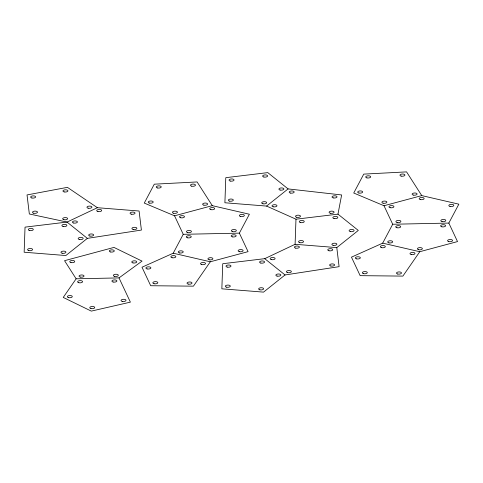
<?xml version="1.0" encoding="UTF-8"?>
<svg xmlns="http://www.w3.org/2000/svg" width="483" height="483" viewBox="0 0 483 483"><rect width="100%" height="100%" fill="white"/><g stroke="black" fill="none" stroke-linecap="round" stroke-linejoin="round"><path stroke-width="0.72" d="M295.095 244.295L295.982 219.197L266.586 206.078L224.897 202.769L225.784 177.672L267.769 172.618L288.097 188.913L341.638 194.957L337.973 214.144L358.301 230.433L336.79 247.604L295.095 244.295L264.72 258.665L222.735 263.718L221.848 288.816L263.537 292.124L285.048 274.96L339.102 266.664L336.79 247.604M173.216 253.213L183.232 234.309L174.544 215.798L144.272 203.077L154.294 184.18L197.106 181.946L212.297 205.661L249.385 214.235L239.369 233.138L248.063 251.649L210.31 261.78L173.216 253.213L142.002 267.214L150.696 285.725L193.417 286.165L210.31 261.78M382.681 243.148L392.697 224.245L384.003 205.734L353.737 193.019L363.753 174.115L406.571 171.888L421.762 195.603L458.85 204.17L448.834 223.074L457.522 241.585L419.769 251.715L382.681 243.148L351.467 257.149L360.161 275.66L402.882 276.101L419.769 251.715M76.139 278.8L63.237 297.425L91.311 311.112L130.392 302.141L119.011 277.906L76.139 278.8L64.541 260.687L113.97 247.417L142.044 261.11L119.011 277.906M87.357 238.367L65.845 255.537L24.15 252.229L25.038 227.131L67.028 222.071L97.397 207.708L139.092 211.017L141.404 230.071L87.357 238.367L67.028 222.071L29.342 213.993L27.03 194.933L67.403 187.35L97.397 207.708M266.586 206.078L288.097 188.913M174.544 215.798L212.297 205.661M384.003 205.734L421.762 195.603M295.982 219.197L337.973 214.144M392.697 224.245L448.834 223.074M183.232 234.309L239.369 233.138M264.72 258.665L285.048 274.96M273.197 206.784A2.493 1.111 -2 0 0 276.97 205.746A2.493 1.111 -2 0 0 273.269 204.858A2.493 1.111 -2 0 0 273.197 206.784M290.41 193.055A2.493 1.111 -2 0 0 294.183 192.011A2.493 1.111 -2 0 0 290.476 191.123A2.493 1.111 -2 0 0 290.41 193.055M333.24 197.891A2.493 1.111 -2 0 0 337.013 196.847A2.493 1.111 -2 0 0 333.312 195.959A2.493 1.111 -2 0 0 333.24 197.891M330.306 213.238A2.493 1.111 -2 0 0 334.085 212.194A2.493 1.111 -2 0 0 330.378 211.306A2.493 1.111 -2 0 0 330.306 213.238M296.719 217.284A2.493 1.111 -2 0 0 300.492 216.239A2.493 1.111 -2 0 0 296.785 215.352A2.493 1.111 -2 0 0 296.719 217.284M229.558 201.133A2.493 1.111 -2 0 0 233.331 200.089A2.493 1.111 -2 0 0 229.63 199.201A2.493 1.111 -2 0 0 229.558 201.133M230.27 181.053A2.493 1.111 -2 0 0 234.044 180.008A2.493 1.111 -2 0 0 230.337 179.121A2.493 1.111 -2 0 0 230.27 181.053M263.863 177.007A2.493 1.111 -2 0 0 267.636 175.963A2.493 1.111 -2 0 0 263.929 175.075A2.493 1.111 -2 0 0 263.863 177.007M280.122 190.042A2.493 1.111 -2 0 0 283.895 188.998A2.493 1.111 -2 0 0 280.194 188.11A2.493 1.111 -2 0 0 280.122 190.042M262.915 203.778A2.493 1.111 -2 0 0 266.688 202.733A2.493 1.111 -2 0 0 262.981 201.846A2.493 1.111 -2 0 0 262.915 203.778M277.073 276.089A2.493 1.111 -2 0 0 280.852 275.044A2.493 1.111 -2 0 0 277.145 274.157A2.493 1.111 -2 0 0 277.073 276.089M259.866 289.824A2.493 1.111 -2 0 0 263.64 288.78A2.493 1.111 -2 0 0 259.932 287.892A2.493 1.111 -2 0 0 259.866 289.824M226.509 287.174A2.493 1.111 -2 0 0 230.288 286.129A2.493 1.111 -2 0 0 226.581 285.248A2.493 1.111 -2 0 0 226.509 287.174M227.221 267.099A2.493 1.111 -2 0 0 230.995 266.055A2.493 1.111 -2 0 0 227.294 265.167A2.493 1.111 -2 0 0 227.221 267.099M260.814 263.054A2.493 1.111 -2 0 0 264.587 262.009A2.493 1.111 -2 0 0 260.88 261.122A2.493 1.111 -2 0 0 260.814 263.054M300.474 222.578A2.493 1.111 -2 0 0 304.248 221.534A2.493 1.111 -2 0 0 300.541 220.646A2.493 1.111 -2 0 0 300.474 222.578M334.061 218.533A2.493 1.111 -2 0 0 337.834 217.489A2.493 1.111 -2 0 0 334.133 216.601A2.493 1.111 -2 0 0 334.061 218.533M350.326 231.568A2.493 1.111 -2 0 0 354.099 230.524A2.493 1.111 -2 0 0 350.392 229.636A2.493 1.111 -2 0 0 350.326 231.568M333.113 245.304A2.493 1.111 -2 0 0 336.886 244.259A2.493 1.111 -2 0 0 333.185 243.372A2.493 1.111 -2 0 0 333.113 245.304M299.762 242.653A2.493 1.111 -2 0 0 303.535 241.609A2.493 1.111 -2 0 0 299.828 240.721A2.493 1.111 -2 0 0 299.762 242.653M295.626 248.117A2.493 1.111 -2 0 0 299.4 247.073A2.493 1.111 -2 0 0 295.693 246.185A2.493 1.111 -2 0 0 295.626 248.117M328.977 250.762A2.493 1.111 -2 0 0 332.751 249.717A2.493 1.111 -2 0 0 329.05 248.83A2.493 1.111 -2 0 0 328.977 250.762M330.831 266.006A2.493 1.111 -2 0 0 334.604 264.968A2.493 1.111 -2 0 0 330.897 264.08A2.493 1.111 -2 0 0 330.831 266.006M287.59 272.641A2.493 1.111 -2 0 0 291.364 271.603A2.493 1.111 -2 0 0 287.657 270.715A2.493 1.111 -2 0 0 287.59 272.641M271.325 259.606A2.493 1.111 -2 0 0 275.105 258.568A2.493 1.111 -2 0 0 271.398 257.68A2.493 1.111 -2 0 0 271.325 259.606M397.702 274.024A2.493 1.111 -2 0 0 401.476 272.98A2.493 1.111 -2 0 0 397.769 272.092A2.493 1.111 -2 0 0 397.702 274.024M363.524 273.668A2.493 1.111 -2 0 0 367.297 272.629A2.493 1.111 -2 0 0 363.59 271.742A2.493 1.111 -2 0 0 363.524 273.668M356.569 258.864A2.493 1.111 -2 0 0 360.342 257.819A2.493 1.111 -2 0 0 356.635 256.932A2.493 1.111 -2 0 0 356.569 258.864M381.54 247.658A2.493 1.111 -2 0 0 385.313 246.614A2.493 1.111 -2 0 0 381.606 245.726A2.493 1.111 -2 0 0 381.54 247.658M411.214 254.517A2.493 1.111 -2 0 0 414.988 253.472A2.493 1.111 -2 0 0 411.281 252.585A2.493 1.111 -2 0 0 411.214 254.517M397.123 222.5A2.493 1.111 -2 0 0 400.896 221.456A2.493 1.111 -2 0 0 397.189 220.568A2.493 1.111 -2 0 0 397.123 222.5M390.167 207.69A2.493 1.111 -2 0 0 393.941 206.652A2.493 1.111 -2 0 0 390.24 205.764A2.493 1.111 -2 0 0 390.167 207.69M420.373 199.582A2.493 1.111 -2 0 0 424.146 198.543A2.493 1.111 -2 0 0 420.439 197.656A2.493 1.111 -2 0 0 420.373 199.582M450.047 206.44A2.493 1.111 -2 0 0 453.821 205.396A2.493 1.111 -2 0 0 450.114 204.508A2.493 1.111 -2 0 0 450.047 206.44M442.03 221.564A2.493 1.111 -2 0 0 445.803 220.52A2.493 1.111 -2 0 0 442.096 219.632A2.493 1.111 -2 0 0 442.03 221.564M358.899 193.019A2.493 1.111 -2 0 0 362.679 191.974A2.493 1.111 -2 0 0 358.972 191.087A2.493 1.111 -2 0 0 358.899 193.019M366.917 177.895A2.493 1.111 -2 0 0 370.69 176.856A2.493 1.111 -2 0 0 366.983 175.969A2.493 1.111 -2 0 0 366.917 177.895M401.168 176.114A2.493 1.111 -2 0 0 404.941 175.069A2.493 1.111 -2 0 0 401.24 174.182A2.493 1.111 -2 0 0 401.168 176.114M413.321 195.084A2.493 1.111 -2 0 0 417.095 194.039A2.493 1.111 -2 0 0 413.388 193.158A2.493 1.111 -2 0 0 413.321 195.084M383.116 203.192A2.493 1.111 -2 0 0 386.889 202.148A2.493 1.111 -2 0 0 383.182 201.26A2.493 1.111 -2 0 0 383.116 203.192M448.798 241.609A2.493 1.111 -2 0 0 452.571 240.564A2.493 1.111 -2 0 0 448.87 239.677A2.493 1.111 -2 0 0 448.798 241.609M418.598 249.717A2.493 1.111 -2 0 0 422.371 248.673A2.493 1.111 -2 0 0 418.664 247.785A2.493 1.111 -2 0 0 418.598 249.717M388.924 242.858A2.493 1.111 -2 0 0 392.697 241.814A2.493 1.111 -2 0 0 388.99 240.926A2.493 1.111 -2 0 0 388.924 242.858M396.935 227.741A2.493 1.111 -2 0 0 400.709 226.696A2.493 1.111 -2 0 0 397.008 225.809A2.493 1.111 -2 0 0 396.935 227.741M441.842 226.799A2.493 1.111 -2 0 0 445.622 225.754A2.493 1.111 -2 0 0 441.915 224.867A2.493 1.111 -2 0 0 441.842 226.799M110.522 251.963A2.493 1.111 -2 0 0 114.296 250.919A2.493 1.111 -2 0 0 110.589 250.031A2.493 1.111 -2 0 0 110.522 251.963M132.982 262.915A2.493 1.111 -2 0 0 136.755 261.871A2.493 1.111 -2 0 0 133.054 260.983A2.493 1.111 -2 0 0 132.982 262.915M114.556 276.354A2.493 1.111 -2 0 0 118.329 275.31A2.493 1.111 -2 0 0 114.622 274.422A2.493 1.111 -2 0 0 114.556 276.354M80.256 277.067A2.493 1.111 -2 0 0 84.03 276.028A2.493 1.111 -2 0 0 80.323 275.141A2.493 1.111 -2 0 0 80.256 277.067M70.977 262.577A2.493 1.111 -2 0 0 74.75 261.532A2.493 1.111 -2 0 0 71.043 260.651A2.493 1.111 -2 0 0 70.977 262.577M122.235 301.398A2.493 1.111 -2 0 0 126.009 300.354A2.493 1.111 -2 0 0 122.308 299.472A2.493 1.111 -2 0 0 122.235 301.398M90.973 308.577A2.493 1.111 -2 0 0 94.746 307.538A2.493 1.111 -2 0 0 91.039 306.651A2.493 1.111 -2 0 0 90.973 308.577M68.514 297.625A2.493 1.111 -2 0 0 72.287 296.586A2.493 1.111 -2 0 0 68.58 295.699A2.493 1.111 -2 0 0 68.514 297.625M78.832 282.73A2.493 1.111 -2 0 0 82.605 281.686A2.493 1.111 -2 0 0 78.898 280.798A2.493 1.111 -2 0 0 78.832 282.73M113.131 282.012A2.493 1.111 -2 0 0 116.904 280.967A2.493 1.111 -2 0 0 113.197 280.08A2.493 1.111 -2 0 0 113.131 282.012M149.44 203.083A2.493 1.111 -2 0 0 153.214 202.039A2.493 1.111 -2 0 0 149.507 201.151A2.493 1.111 -2 0 0 149.44 203.083M157.452 187.959A2.493 1.111 -2 0 0 161.225 186.915A2.493 1.111 -2 0 0 157.524 186.027A2.493 1.111 -2 0 0 157.452 187.959M191.709 186.178A2.493 1.111 -2 0 0 195.482 185.134A2.493 1.111 -2 0 0 191.775 184.246A2.493 1.111 -2 0 0 191.709 186.178M203.856 205.148A2.493 1.111 -2 0 0 207.63 204.104A2.493 1.111 -2 0 0 203.923 203.216A2.493 1.111 -2 0 0 203.856 205.148M173.651 213.257A2.493 1.111 -2 0 0 177.43 212.212A2.493 1.111 -2 0 0 173.723 211.325A2.493 1.111 -2 0 0 173.651 213.257M187.476 237.799A2.493 1.111 -2 0 0 191.25 236.761A2.493 1.111 -2 0 0 187.543 235.873A2.493 1.111 -2 0 0 187.476 237.799M232.383 236.863A2.493 1.111 -2 0 0 236.157 235.819A2.493 1.111 -2 0 0 232.45 234.931A2.493 1.111 -2 0 0 232.383 236.863M239.339 251.673A2.493 1.111 -2 0 0 243.112 250.629A2.493 1.111 -2 0 0 239.405 249.741A2.493 1.111 -2 0 0 239.339 251.673M209.133 259.782A2.493 1.111 -2 0 0 212.906 258.737A2.493 1.111 -2 0 0 209.199 257.85A2.493 1.111 -2 0 0 209.133 259.782M179.459 252.923A2.493 1.111 -2 0 0 183.232 251.878A2.493 1.111 -2 0 0 179.531 250.991A2.493 1.111 -2 0 0 179.459 252.923M180.708 217.755A2.493 1.111 -2 0 0 184.482 216.71A2.493 1.111 -2 0 0 180.775 215.823A2.493 1.111 -2 0 0 180.708 217.755M210.908 209.646A2.493 1.111 -2 0 0 214.681 208.602A2.493 1.111 -2 0 0 210.98 207.72A2.493 1.111 -2 0 0 210.908 209.646M240.582 216.505A2.493 1.111 -2 0 0 244.356 215.46A2.493 1.111 -2 0 0 240.649 214.573A2.493 1.111 -2 0 0 240.582 216.505M232.571 231.629A2.493 1.111 -2 0 0 236.344 230.584A2.493 1.111 -2 0 0 232.637 229.697A2.493 1.111 -2 0 0 232.571 231.629M187.658 232.565A2.493 1.111 -2 0 0 191.437 231.52A2.493 1.111 -2 0 0 187.73 230.632A2.493 1.111 -2 0 0 187.658 232.565M201.749 264.581A2.493 1.111 -2 0 0 205.523 263.537A2.493 1.111 -2 0 0 201.822 262.649A2.493 1.111 -2 0 0 201.749 264.581M188.237 284.089A2.493 1.111 -2 0 0 192.011 283.044A2.493 1.111 -2 0 0 188.31 282.157A2.493 1.111 -2 0 0 188.237 284.089M154.059 283.732A2.493 1.111 -2 0 0 157.832 282.688A2.493 1.111 -2 0 0 154.131 281.8A2.493 1.111 -2 0 0 154.059 283.732M147.11 268.928A2.493 1.111 -2 0 0 150.883 267.884A2.493 1.111 -2 0 0 147.176 266.996A2.493 1.111 -2 0 0 147.11 268.928M172.081 257.723A2.493 1.111 -2 0 0 175.854 256.678A2.493 1.111 -2 0 0 172.147 255.791A2.493 1.111 -2 0 0 172.081 257.723M33.719 213.226A2.493 1.111 -2 0 0 37.499 212.182A2.493 1.111 -2 0 0 33.792 211.294A2.493 1.111 -2 0 0 33.719 213.226M31.872 197.982A2.493 1.111 -2 0 0 35.645 196.937A2.493 1.111 -2 0 0 31.938 196.05A2.493 1.111 -2 0 0 31.872 197.982M64.167 191.914A2.493 1.111 -2 0 0 67.946 190.87A2.493 1.111 -2 0 0 64.239 189.982A2.493 1.111 -2 0 0 64.167 191.914M88.166 208.197A2.493 1.111 -2 0 0 91.939 207.153A2.493 1.111 -2 0 0 88.238 206.265A2.493 1.111 -2 0 0 88.166 208.197M63.871 219.693A2.493 1.111 -2 0 0 67.644 218.648A2.493 1.111 -2 0 0 63.937 217.761A2.493 1.111 -2 0 0 63.871 219.693M62.168 253.231A2.493 1.111 -2 0 0 65.942 252.192A2.493 1.111 -2 0 0 62.241 251.305A2.493 1.111 -2 0 0 62.168 253.231M28.817 250.586A2.493 1.111 -2 0 0 32.59 249.542A2.493 1.111 -2 0 0 28.883 248.654A2.493 1.111 -2 0 0 28.817 250.586M29.529 230.512A2.493 1.111 -2 0 0 33.303 229.467A2.493 1.111 -2 0 0 29.596 228.58A2.493 1.111 -2 0 0 29.529 230.512M63.116 226.467A2.493 1.111 -2 0 0 66.889 225.422A2.493 1.111 -2 0 0 63.188 224.535A2.493 1.111 -2 0 0 63.116 226.467M79.381 239.502A2.493 1.111 -2 0 0 83.154 238.457A2.493 1.111 -2 0 0 79.447 237.57A2.493 1.111 -2 0 0 79.381 239.502M73.633 223.019A2.493 1.111 -2 0 0 77.407 221.975A2.493 1.111 -2 0 0 73.7 221.087A2.493 1.111 -2 0 0 73.633 223.019M97.928 211.524A2.493 1.111 -2 0 0 101.702 210.485A2.493 1.111 -2 0 0 98.001 209.598A2.493 1.111 -2 0 0 97.928 211.524M131.285 214.174A2.493 1.111 -2 0 0 135.059 213.13A2.493 1.111 -2 0 0 131.352 212.242A2.493 1.111 -2 0 0 131.285 214.174M133.133 229.419A2.493 1.111 -2 0 0 136.906 228.374A2.493 1.111 -2 0 0 133.199 227.487A2.493 1.111 -2 0 0 133.133 229.419M89.892 236.054A2.493 1.111 -2 0 0 93.666 235.01A2.493 1.111 -2 0 0 89.965 234.122A2.493 1.111 -2 0 0 89.892 236.054"/></g></svg>
